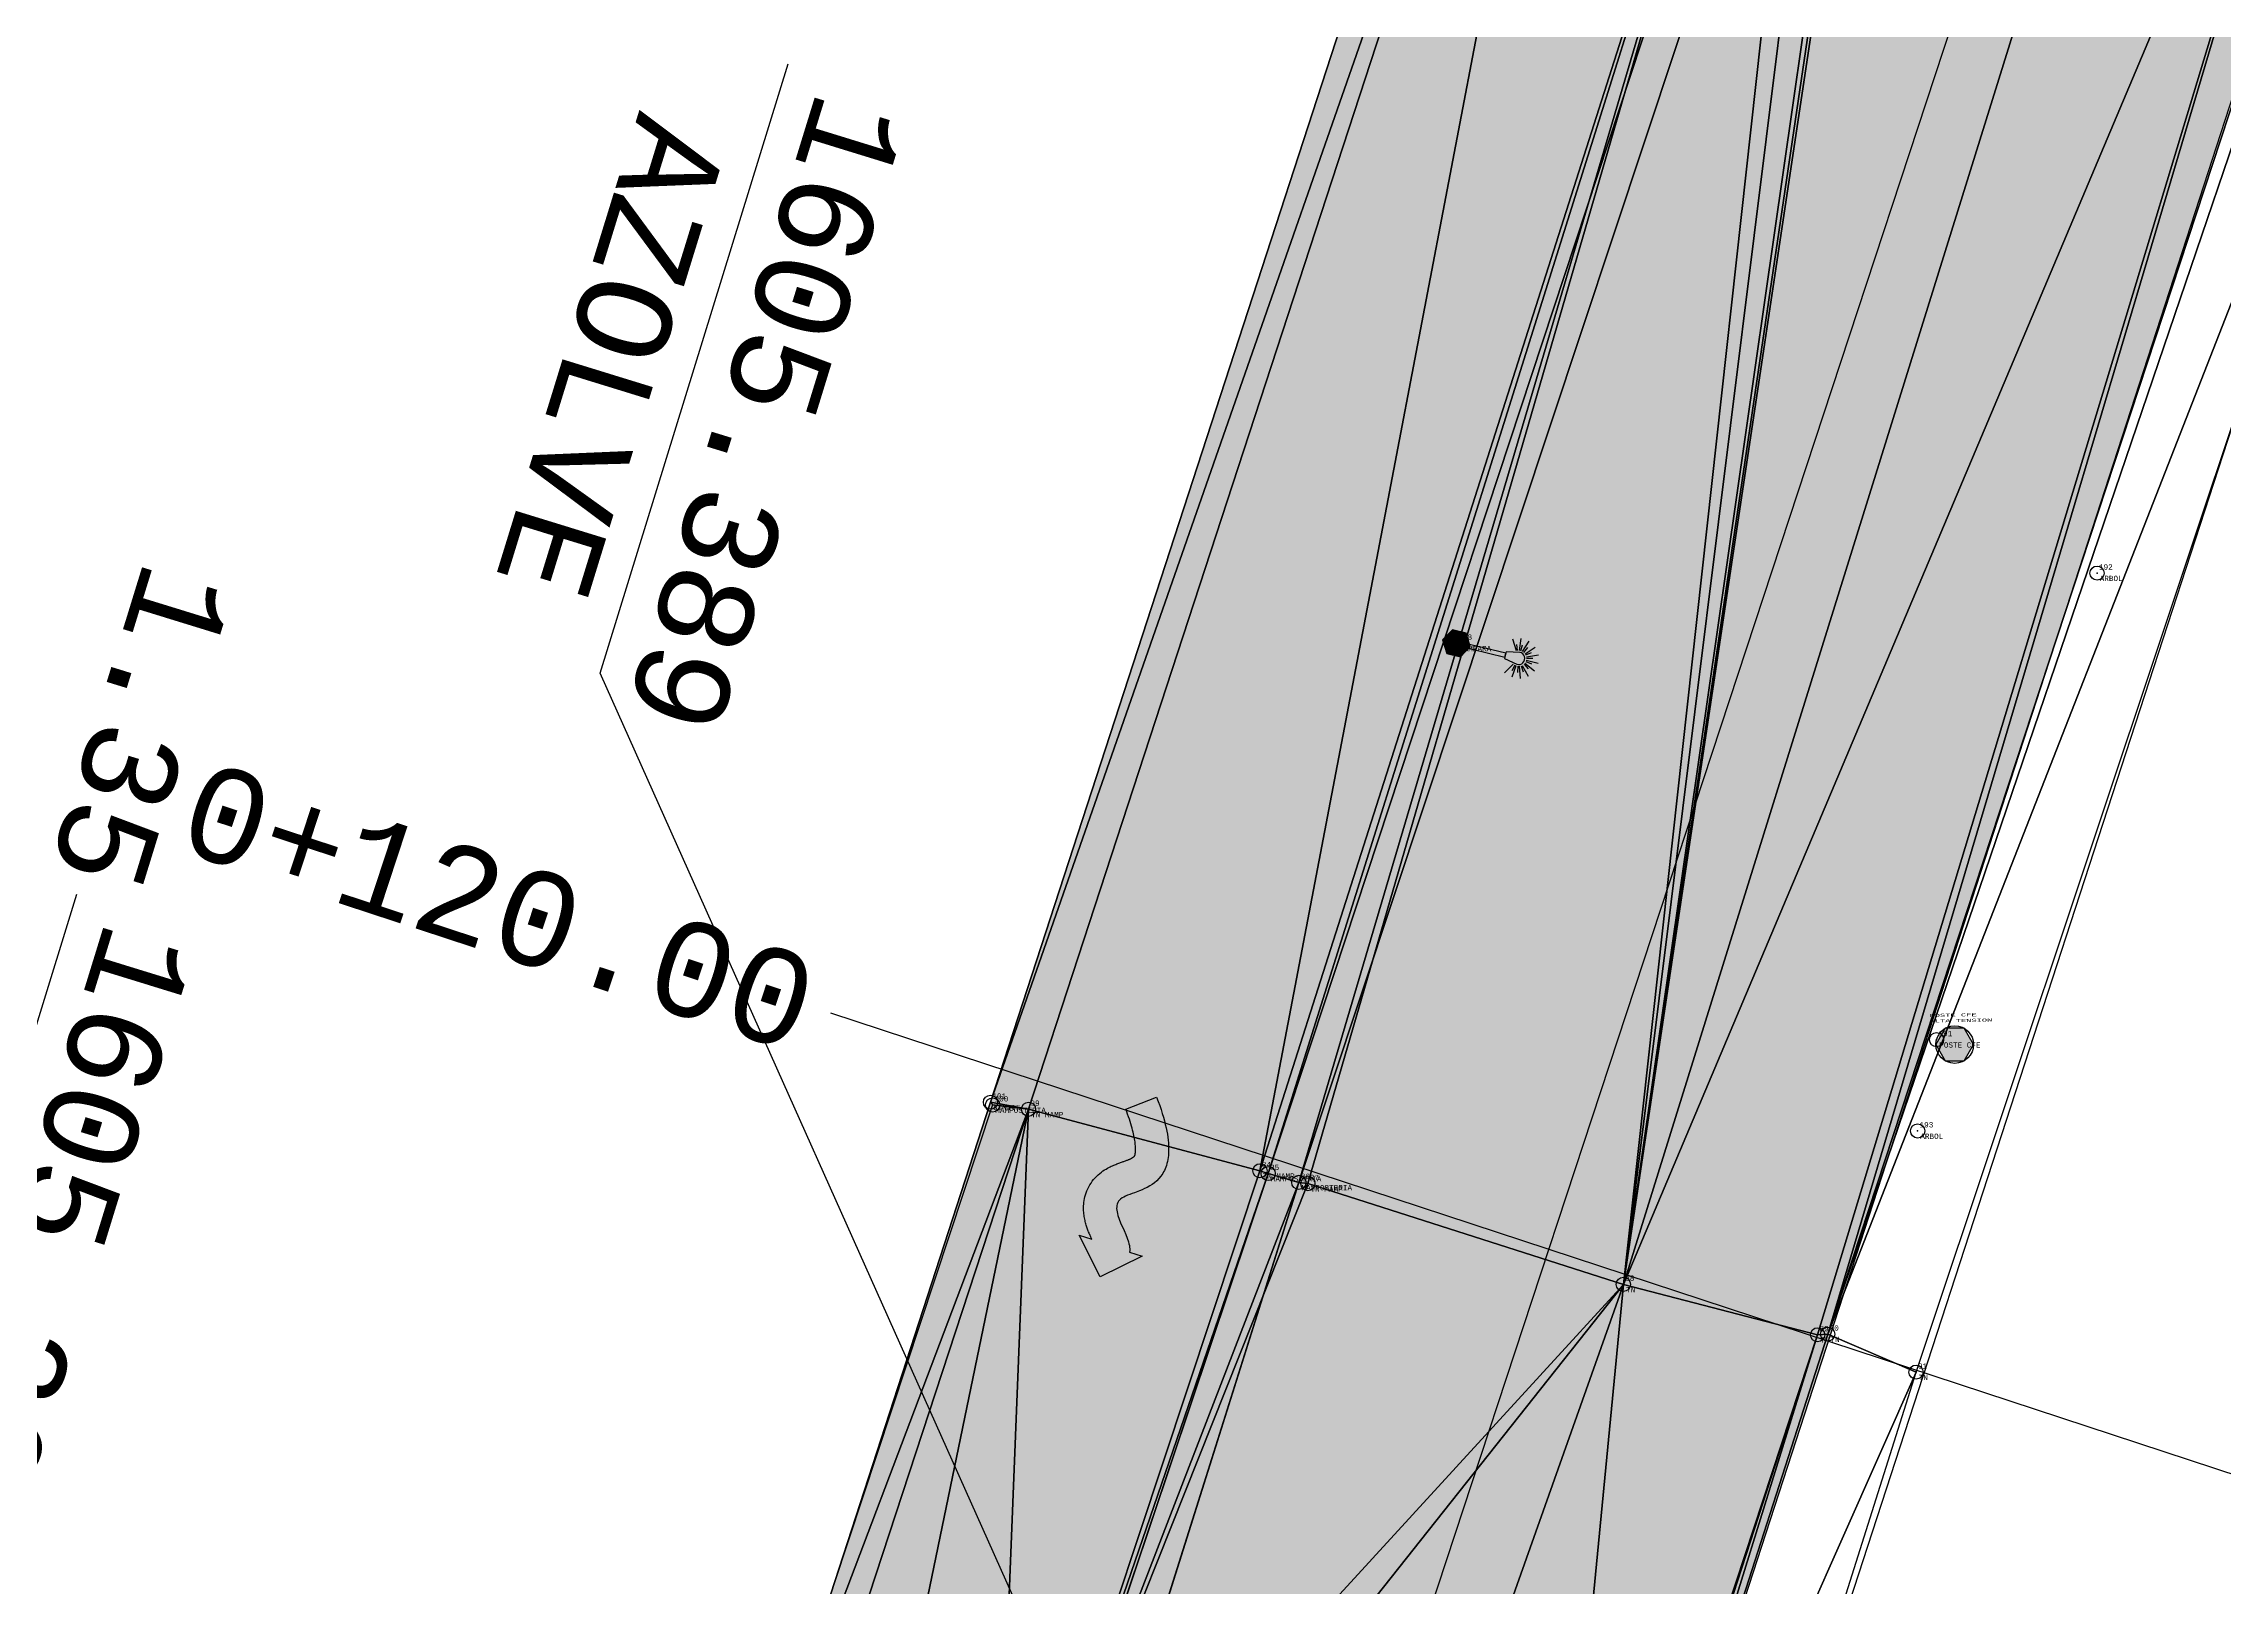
# Model space of a CAD drawing. Extents: x 661203 to 661848, y 2264651 to 2264858.
# Drawn here: x 661403.58 to 661426.66, y 2264689.89 to 2264706.24 of the extents above; entities that cross this region are included whole.
import ezdxf
from ezdxf.enums import TextEntityAlignment as Align

# ---------------------------------------------------------------- set-up
doc = ezdxf.new("R2010")
doc.units = 0
doc.header["$PDMODE"] = 32
doc.header["$PDSIZE"] = 0.15
for name, color, linetype in [('00. ADOQUIN', 8, 'Continuous'), ('00. EJE', 5, 'Continuous'), ('00. LIMITE DE PROPIEDAD', 7, 'Continuous'), ('00. ZAMPEADO', 8, 'Continuous'), ('02. COTAS D.S. EXISTENTE', 7, 'Continuous'), ('CVL_EST', 6, 'Continuous'), ('CVL_EST_TX', 2, 'Continuous'), ('CVL_PUNTO', 2, 'Continuous'), ('CVL_PUNTO_NUM', 2, 'Continuous'), ('CVL_TRI', 7, 'Continuous'), ('FLUJO', 1, 'Continuous'), ('INFRAESTRUCTURA_CFE_LAMPARA', 7, 'Continuous'), ('INFRAESTRUCTURA_CFE_POSTE', 7, 'Continuous'), ('MACHUELO', 34, 'Continuous'), ('MAMPOSTERIA', 7, 'Continuous'), ('TRAZA URBANA', 251, 'Continuous')]:
    doc.layers.add(name, color=color, linetype=linetype)
doc.styles.add('MONOTXT4', font='monotxt4.shx')
doc.styles.get("Standard").update_dxf_attribs({"font": 'arial.ttf'})
doc.dimstyles.get("Standard").update_dxf_attribs({"dimtxt": 0.18, "dimasz": 0.18, "dimexe": 0.18, "dimexo": 0.0625, "dimgap": 0.09, "dimtad": 0, "dimtih": 1, "dimtoh": 1, "dimdec": 4, "dimzin": 0, "dimdsep": 46, "dimtxsty": 'Standard', "dimcen": 0.09, "dimadec": 0, "dimazin": 0, "dimtfac": 1, "dimtdec": 4, "dimtofl": 0, "dimtmove": 0, "dimatfit": 3, "dimfxl": 0, "dimtolj": 1, "dimtzin": 0, "dimarcsym": 0})
pattern_1 = [(228.0127875, (0.54864, 0.762), (-6.0960000004787, -6.8579999995745), [0.102516432, -10.14914509187]), (184.969741, (0.48006, 0.6858), (9.14399999638215, 0.7620000434094), [0.175921416, -17.41621466806]), (132.5104471, (0.3048, 0.67056), (7.62000000321825, -8.3819999970738), [0.124044456, -12.28041683823]), (267.273689, (0.00762, 0.48006), (0.7620000015959, 15.23999999991994), [0.160201356, -15.85993122772]), (292.83365418, (0, 0.32004), (-3.810000000319, 9.14399999986664), [0.15709011, -15.5519423236]), (357.273689, (0.06096, 0.17526), (-15.23999999991994, 0.7620000015959), [0.160201356, -15.85993122772]), (37.69424047, (0.22098, 0.16764), (-9.90599999956077, -7.62000000057012), [0.211858098, -20.97393459427]), (72.25532837, (0.38862, 0.29718), (5.3340000014338, 16.76399999954366), [0.200015856, -19.80157698057]), (121.42956562, (0.44958, 0.48768), (-6.09600000086494, 9.9059999994678), [0.1607439, -15.91366370961]), (175.2363583, (0.36576, 0.62484), (8.3819999998799, -0.7620000013168), [0.183513984, -8.992181085]), (222.3974378, (0.18288, 0.64008), (-9.1439999997074, -8.3820000003192), [0.237323376, -23.49503175365]), (138.81407483, (0.762, 0.47244), (-5.33399999968, 4.5720000003718), [0.081001362, -8.0191697473]), (171.4692344, (0.70104, 0.52578), (9.9060000002669, -1.5239999982712), [0.154104594, -15.2563916991]), (225, (0.54864, 0.54864), (-1e-16, -0.762), [0.107762802, -0.96986793253]), (203.19859051, (0.4953, 0.64008), (3.810000000104, 1.523999999733), [0.058032396, -5.74518671067]), (291.80140949, (0.44196, 0.61722), (-0.7620000001594, 2.285999999947), [0.082069686, -4.021425897]), (30.96375653, (0.47244, 0.54102), (2.286000000056, 1.523999999916), [0.133295898, -4.30988944587]), (161.56505118, (0.58674, 0.6096), (1.52400000004, -0.76199999992), [0.096386142, -2.31326943505]), (16.389540334, (0, 0.61722), (7.62000000000005, 2.2860000000001), [0.1350264, -13.36764800176]), (70.34617594, (0.12954, 0.65532), (-3.0480000002788, -8.3819999999011), [0.113279682, -11.21466470346]), (293.19859051, (0.58674, 0.762), (-1.523999999734, 3.8100000001066), [0.11606403, -5.68715507667]), (343.61045967, (0.63246, 0.65532), (-7.6200000001597, 2.28599999946686), [0.1350264, -13.36764800176]), (339.44395478, (0, 0.14478), (-3.81, 1.524), [0.13021056, -6.38032029393]), (294.7751406, (0.12192, 0.09906), (-3.8100000045351, 8.3819999979382), [0.109101636, -10.80107801422]), (66.80140949, (0.59436, 0), (1.5239999997607, 3.810000000096), [0.11606403, -5.68715507667]), (17.35402464, (0.64008, 0.10668), (-9.9059999998029, -3.0480000006397), [0.127734822, -12.64571279406]), (69.44395478, (0.22098, 0), (-1.5240000000265, -3.8099999999894), [0.06510528, -6.44542557393]), (101.309932474, (0.54864, 0), (-0.762, 3.048), [0.03885438, -3.84659848936]), (165.963756532, (0.54102, 0.0381), (2.286, -0.762), [0.15709011, -2.98471637672]), (186.00900596, (0.38862, 0.0762), (7.6199999999596, 0.7620000003988), [0.1455801, -14.412409459]), (303.69006753, (0.47244, 0.47244), (-0.762000000106, 1.523999999947), [0.109897164, -2.6375329079]), (353.15722659, (0.5334, 0.381), (12.9540000000797, -1.5239999993218), [0.191867028, -18.9948027195]), (60.9453959, (0.7239, 0.35814), (-3.048000000084, -5.333999999952), [0.078452472, -7.76681769543]), (90, (0.762, 0.4267), (-0.762, 0.762), [0.04572, -0.71628]), (120.25643716, (0.37338, 0.09906), (3.0479999996271, -5.334000000213), [0.105860088, -10.48018223196]), (48.0127875, (0.32004, 0.1905), (6.0960000005026, 6.857999999553), [0.205032864, -10.04662865987]), (0, (0.4572, 0.3429), (0.762, 0.762), [0.19812, -0.56388]), (325.3048465, (0.65532, 0.3429), (7.6200000028865, -5.3339999958764), [0.120482868, -11.92779501724]), (254.0546041, (0.75438, 0.27432), (-0.7619999999468, -3.0480000000134), [0.110948724, -5.43649501163]), (207.64597536, (0.7239, 0.16764), (-14.478000000532, -7.61999999898923), [0.18064353, -17.88373932688]), (175.42607874, (0.56388, 0.08382), (-9.90599999999965, 0.76199999999984), [0.191108838, -18.91975393687])]

# ---------------------------------------------------------------- blocks, each defined once
blk = doc.blocks.new('LAMP')
at = {"color": 50}
for p, q in [((3.33, 0.38), (2.99, 0.97)), ((3.39, 0.41), (3.27, 0.73)), ((3.5, 0.44), (3.43, 1.11)), ((3.57, 0.44), (3.59, 0.78)), ((3.68, 0.42), (3.89, 1.06)), ((3.75, 0.39), (3.9, 0.7)), ((3.84, 0.33), (4.3, 0.83)), ((3.89, 0.28), (4.16, 0.49)), ((3.95, 0.18), (4.57, 0.46)), ((3.97, 0.11), (4.31, 0.2)), ((3.99, 0), (4.67, 0)), ((3.33, -0.38), (2.99, -0.97)), ((3.44, -0.42), (3.35, -0.76)), ((3.5, -0.44), (3.43, -1.11)), ((3.62, -0.43), (3.67, -0.77)), ((3.68, -0.42), (3.89, -1.06)), ((3.79, -0.37), (3.98, -0.66)), ((3.84, -0.33), (4.3, -0.83)), ((3.92, -0.24), (4.21, -0.43)), ((3.95, -0.18), (4.57, -0.46)), ((3.98, -0.07), (4.32, -0.12))]:
    blk.add_line(p, q, dxfattribs=at)
at = {"color": 7}
blk.add_lwpolyline([(-0.39, -0.68), (0.39, -0.68), (0.79, 0), (0.39, 0.68), (-0.39, 0.68), (-0.79, 0)], close=True, dxfattribs=at)
at = {"color": 50}
blk.add_lwpolyline([(0, 0.11), (0, -0.11), (2.79, -0.11), (2.79, 0.11)], close=True, dxfattribs=at)
for points in [[(3.56, 0.34), (2.79, 0.19)], [(2.79, 0.19), (2.79, -0.19), (3.54, -0.34)]]:
    blk.add_lwpolyline(points, dxfattribs=at)
blk.add_arc((3.55, 0), 0.342, 267.8694, 92.1306, dxfattribs=at)
at = {"color": 254}
for points in [[(-0.79, 0), (-0.39, 0.68), (-0.39, -0.68), (0.39, 0.68)], [(-0.39, -0.68), (0.39, 0.68), (0.39, -0.68), (0.79, 0)]]:
    blk.add_solid(points, dxfattribs=at)
blk = doc.blocks.new('CFE')
at = {"layer": 'TRAZA URBANA', "color": 7}
blk.add_lwpolyline([(-0.197, -0.341), (0.197, -0.341), (0.393, 0), (0.197, 0.341), (-0.197, 0.341), (-0.393, 0)], close=True, dxfattribs=at)
at = {"layer": 'TRAZA URBANA', "color": 254}
for points in [[(-0.393, 0), (-0.197, 0.341), (-0.197, -0.341), (0.197, 0.341)], [(-0.197, -0.341), (0.197, 0.341), (0.197, -0.341), (0.393, 0)]]:
    blk.add_solid(points, dxfattribs=at)

msp = doc.modelspace()

# ---------------------------------------------------------------- hatches: boundary and pattern name
at = {"layer": '00. ADOQUIN'}
h = msp.add_hatch(dxfattribs=at)
h.set_pattern_fill('HONEY', color=256, scale=0.1)
h.set_pattern_definition([(0, (0, 0), (0.47625, 0.2749630645), [0.3175, -0.635]), (120, (0, 0), (-0.47624999896, 0.274963066302), [0.3175, -0.635]), (60, (0, 0), (1.04e-09, 0.549926130802), [-0.635, 0.3175])])
h.paths.add_polyline_path([(661437.513, 2264760.259), (661438.155, 2264758.523), (661435.935, 2264751.583), (661429.695, 2264732.537), (661423.192, 2264713.23), (661416.866, 2264694.181), (661414.035, 2264685.194), (661417.14, 2264684.181), (661419.539, 2264683.477), (661428.354, 2264710.61), (661433.821, 2264726.798), (661439.54, 2264744.131), (661443.411, 2264756.35), (661444.001, 2264756.268), (661456.1, 2264794.264), (661455.303, 2264794.64), (661458.826, 2264805.067), (661452.936, 2264806.704), (661450.901, 2264799.608), (661443.37, 2264777.56)])
at = {"layer": '00. ZAMPEADO'}
h = msp.add_hatch(dxfattribs=at)
h.set_pattern_fill('HEX', color=256, scale=0.05)
h.set_pattern_definition([(0, (0, 0), (0, 0.27496306577), [0.15875, -0.3175]), (120, (0, 0), (-0.23812500006, -0.137481532885), [0.15875, -0.3175]), (60, (0.15875, 0), (-0.23812500006, 0.137481532885), [0.15875, -0.3175])])
h.paths.add_polyline_path([(661429.093, 2264732.516), (661435.586, 2264751.661), (661437.686, 2264758.24), (661436.909, 2264760.66), (661435.196, 2264764.867), (661434.975, 2264768.824), (661432.069, 2264766.313), (661432.291, 2264762.33), (661434.004, 2264758.123), (661432.87, 2264752.578), (661426.756, 2264733.023), (661420.196, 2264713.913), (661414.005, 2264694.955), (661411.195, 2264686.389), (661411.98, 2264685.159), (661411.601, 2264685.265), (661411.482, 2264684.684), (661413.158, 2264684.187), (661416.541, 2264694.275), (661422.819, 2264713.302)])
at = {"layer": 'MAMPOSTERIA'}
h = msp.add_hatch(dxfattribs=at)
h.set_pattern_fill('GRAVEL', color=256, scale=0.03)
h.set_pattern_definition(pattern_1)
h.paths.add_polyline_path([(661423.192, 2264713.23), (661429.695, 2264732.537), (661435.935, 2264751.583), (661438.155, 2264758.523), (661437.187, 2264761.14), (661436.909, 2264760.66), (661437.686, 2264758.24), (661435.586, 2264751.661), (661429.093, 2264732.516), (661422.819, 2264713.302), (661416.541, 2264694.275), (661413.255, 2264684.475), (661413.779, 2264684.383), (661416.866, 2264694.181)])
h = msp.add_hatch(dxfattribs=at)
h.set_pattern_fill('GRAVEL', color=256, scale=0.03)
h.set_pattern_definition(pattern_1)
h.paths.add_polyline_path([(661426.756, 2264733.023), (661432.87, 2264752.578), (661434.004, 2264758.123), (661432.267, 2264752.809), (661426.132, 2264733.256), (661419.887, 2264714.341), (661413.602, 2264695.03), (661410.533, 2264685.579), (661411.601, 2264685.265), (661411.98, 2264685.159), (661411.195, 2264686.389), (661414.005, 2264694.955), (661420.196, 2264713.913)])

# ---------------------------------------------------------------- linework, layer by layer
at = {"layer": '00. ADOQUIN'}
msp.add_lwpolyline([(661456.1, 2264794.264), (661455.303, 2264794.64), (661458.826, 2264805.067), (661452.936, 2264806.704), (661450.901, 2264799.608), (661443.37, 2264777.56), (661437.513, 2264760.259), (661438.155, 2264758.523), (661435.935, 2264751.583), (661429.695, 2264732.537), (661423.192, 2264713.23), (661416.866, 2264694.181), (661414.035, 2264685.194), (661417.14, 2264684.181), (661419.539, 2264683.477), (661428.354, 2264710.61), (661433.821, 2264726.798), (661439.54, 2264744.131), (661443.411, 2264756.35), (661444.001, 2264756.268), (661456.1, 2264794.264)], close=True, dxfattribs=at)
at = {"layer": '00. EJE', "elevation": 1605.557}
msp.add_lwpolyline([(661455.898, 2264807.82), (661440.784, 2264760.007), (661426.14, 2264713.62), (661416.521, 2264684.384)], dxfattribs=at)
at = {"layer": '00. LIMITE DE PROPIEDAD'}
for points in [[(661423.538, 2264680.09), (661421.689, 2264680.711), (661420.546, 2264683.133), (661429.386, 2264710.293), (661433.072, 2264720.905), (661440.299, 2264743.842), (661444.001, 2264756.268), (661456.1, 2264794.264), (661459.725, 2264804.717), (661460.341, 2264806.44), (661463.54, 2264805.478)], [(661407.096, 2264686.54), (661410.533, 2264685.579), (661413.602, 2264695.03), (661419.887, 2264714.341), (661426.132, 2264733.256), (661432.267, 2264752.809), (661434.004, 2264758.123), (661432.291, 2264762.33), (661432.069, 2264766.313)]]:
    msp.add_lwpolyline(points, dxfattribs=at)
at = {"layer": '00. ZAMPEADO'}
msp.add_lwpolyline([(661429.093, 2264732.516), (661435.586, 2264751.661), (661437.686, 2264758.24), (661436.909, 2264760.66), (661435.196, 2264764.867), (661434.975, 2264768.824), (661432.069, 2264766.313), (661432.291, 2264762.33), (661434.004, 2264758.123), (661432.87, 2264752.578), (661426.756, 2264733.023), (661420.196, 2264713.913), (661414.005, 2264694.955), (661411.195, 2264686.389), (661411.98, 2264685.159), (661411.601, 2264685.265), (661411.482, 2264684.684), (661413.158, 2264684.187), (661416.541, 2264694.275), (661422.819, 2264713.302), (661429.093, 2264732.516)], close=True, dxfattribs=at)
at = {"layer": 'CVL_EST', "color": 6, "linetype": 'Continuous'}
msp.add_line((661427.11, 2264690.971), (661411.911, 2264695.972), dxfattribs=at)
at = {"layer": 'CVL_PUNTO', "color": 2}
for p in [(661425.315, 2264700.631, 1606.594), (661418.534, 2264699.888, 1607.749), (661423.616, 2264695.692, 1606.83), (661423.416, 2264694.726, 1606.283)]:
    msp.add_point(p, dxfattribs=at)
at = {"layer": 'CVL_PUNTO', "color": 3}
for p in [(661413.602, 2264695.03, 1606.163), (661413.625, 2264695.001, 1606.088), (661414.005, 2264694.955, 1603.92), (661416.454, 2264694.304, 1604.092), (661416.541, 2264694.275, 1606.005), (661416.866, 2264694.181, 1606.002), (661416.962, 2264694.168, 1605.352), (661420.301, 2264693.102, 1605.379), (661422.357, 2264692.568, 1605.376), (661422.464, 2264692.575, 1605.482), (661423.399, 2264692.173, 1605.518)]:
    msp.add_point(p, dxfattribs=at)
at = {"layer": 'CVL_TRI', "color": 8, "linetype": 'Continuous'}
for points in [[(661419.887, 2264714.341, 1606.359), (661413.602, 2264695.03, 1606.163), (661420.196, 2264713.913, 1604.179)], [(661420.196, 2264713.913, 1604.179), (661413.602, 2264695.03, 1606.163), (661414.005, 2264694.955, 1603.92)], [(661414.005, 2264694.955, 1603.92), (661416.454, 2264694.304, 1604.092), (661420.196, 2264713.913, 1604.179)], [(661422.536, 2264713.356, 1604.289), (661420.196, 2264713.913, 1604.179), (661416.454, 2264694.304, 1604.092)], [(661416.454, 2264694.304, 1604.092), (661416.541, 2264694.275, 1606.005), (661422.536, 2264713.356, 1604.289)], [(661416.541, 2264694.275, 1606.005), (661416.866, 2264694.181, 1606.002), (661422.536, 2264713.356, 1604.289)], [(661416.962, 2264694.168, 1605.352), (661422.536, 2264713.356, 1604.289), (661416.866, 2264694.181, 1606.002)], [(661416.962, 2264694.168, 1605.352), (661420.301, 2264693.102, 1605.379), (661422.536, 2264713.356, 1604.289)], [(661422.536, 2264713.356, 1604.289), (661420.301, 2264693.102, 1605.379), (661422.819, 2264713.302, 1605.984)], [(661422.819, 2264713.302, 1605.984), (661420.301, 2264693.102, 1605.379), (661423.192, 2264713.23, 1605.982)], [(661423.267, 2264713.184, 1605.244), (661423.192, 2264713.23, 1605.982), (661420.301, 2264693.102, 1605.379)], [(661426.311, 2264712.403, 1605.282), (661423.315, 2264713.195, 1605.23), (661420.301, 2264693.102, 1605.379)], [(661423.267, 2264713.184, 1605.244), (661420.301, 2264693.102, 1605.379), (661423.315, 2264713.195, 1605.23)], [(661426.311, 2264712.403, 1605.282), (661420.301, 2264693.102, 1605.379), (661428.151, 2264711.691, 1605.316)], [(661420.301, 2264693.102, 1605.379), (661422.357, 2264692.568, 1605.376), (661428.151, 2264711.691, 1605.316)], [(661422.464, 2264692.575, 1605.482), (661428.151, 2264711.691, 1605.316), (661422.357, 2264692.568, 1605.376)], [(661428.151, 2264711.691, 1605.316), (661422.464, 2264692.575, 1605.482), (661428.704, 2264711.546, 1605.61)], [(661428.892, 2264711.458, 1605.585), (661428.704, 2264711.546, 1605.61), (661422.464, 2264692.575, 1605.482)], [(661428.892, 2264711.458, 1605.585), (661422.464, 2264692.575, 1605.482), (661429.734, 2264711.151, 1605.576)], [(661422.464, 2264692.575, 1605.482), (661423.399, 2264692.173, 1605.518), (661429.734, 2264711.151, 1605.576)], [(661413.625, 2264695.001, 1606.088), (661410.874, 2264686.694, 1606.019), (661414.005, 2264694.955, 1603.92)], [(661410.874, 2264686.694, 1606.019), (661411.195, 2264686.389, 1603.913), (661414.005, 2264694.955, 1603.92)], [(661411.195, 2264686.389, 1603.913), (661411.98, 2264685.159, 1605.302), (661414.005, 2264694.955, 1603.92)], [(661413.641, 2264685.828, 1603.881), (661414.005, 2264694.955, 1603.92), (661411.98, 2264685.159, 1605.302)], [(661413.625, 2264695.001, 1606.088), (661414.005, 2264694.955, 1603.92), (661413.602, 2264695.03, 1606.163)], [(661413.641, 2264685.828, 1603.881), (661416.454, 2264694.304, 1604.092), (661414.005, 2264694.955, 1603.92)], [(661416.454, 2264694.304, 1604.092), (661413.641, 2264685.828, 1603.881), (661416.541, 2264694.275, 1606.005)], [(661416.866, 2264694.181, 1606.002), (661416.541, 2264694.275, 1606.005), (661413.641, 2264685.828, 1603.881)], [(661413.641, 2264685.828, 1603.881), (661416.962, 2264694.168, 1605.352), (661416.866, 2264694.181, 1606.002)], [(661413.641, 2264685.828, 1603.881), (661420.301, 2264693.102, 1605.379), (661416.962, 2264694.168, 1605.352)], [(661413.641, 2264685.828, 1603.881), (661414.034, 2264685.193, 1605.378), (661420.301, 2264693.102, 1605.379)], [(661417.14, 2264684.181, 1605.385), (661420.301, 2264693.102, 1605.379), (661414.034, 2264685.193, 1605.378)], [(661419.379, 2264683.524, 1605.405), (661420.301, 2264693.102, 1605.379), (661417.14, 2264684.181, 1605.385)], [(661419.379, 2264683.524, 1605.405), (661422.357, 2264692.568, 1605.376), (661420.301, 2264693.102, 1605.379)], [(661422.357, 2264692.568, 1605.376), (661419.379, 2264683.524, 1605.405), (661419.418, 2264683.517, 1605.508)], [(661419.418, 2264683.517, 1605.508), (661419.539, 2264683.478, 1605.505), (661422.357, 2264692.568, 1605.376)], [(661423.399, 2264692.173, 1605.518), (661422.464, 2264692.575, 1605.482), (661419.539, 2264683.478, 1605.505)], [(661422.357, 2264692.568, 1605.376), (661419.539, 2264683.478, 1605.505), (661422.464, 2264692.575, 1605.482)], [(661419.539, 2264683.478, 1605.505), (661420.546, 2264683.133, 1605.557), (661423.399, 2264692.173, 1605.518)]]:
    msp.add_3dface(points, dxfattribs=at)
at = {"layer": 'FLUJO'}
msp.add_lwpolyline([(661414.674, 2264693.579), (661414.67, 2264693.587), (661414.667, 2264693.595), (661414.663, 2264693.603), (661414.659, 2264693.612), (661414.656, 2264693.62), (661414.652, 2264693.629), (661414.648, 2264693.638), (661414.645, 2264693.647), (661414.641, 2264693.657), (661414.637, 2264693.666), (661414.634, 2264693.676), (661414.63, 2264693.687), (661414.626, 2264693.697), (661414.623, 2264693.708), (661414.619, 2264693.719), (661414.616, 2264693.73), (661414.612, 2264693.742), (661414.609, 2264693.754), (661414.606, 2264693.766), (661414.603, 2264693.779), (661414.6, 2264693.792), (661414.597, 2264693.805), (661414.595, 2264693.819), (661414.593, 2264693.834), (661414.591, 2264693.849), (661414.589, 2264693.865), (661414.588, 2264693.881), (661414.587, 2264693.898), (661414.587, 2264693.915), (661414.588, 2264693.933), (661414.589, 2264693.951), (661414.591, 2264693.97), (661414.594, 2264693.99), (661414.597, 2264694.01), (661414.602, 2264694.03), (661414.608, 2264694.051), (661414.614, 2264694.072), (661414.622, 2264694.093), (661414.631, 2264694.113), (661414.642, 2264694.134), (661414.653, 2264694.154), (661414.666, 2264694.174), (661414.679, 2264694.193), (661414.694, 2264694.212), (661414.709, 2264694.23), (661414.726, 2264694.247), (661414.742, 2264694.262), (661414.759, 2264694.277), (661414.776, 2264694.29), (661414.793, 2264694.302), (661414.809, 2264694.313), (661414.825, 2264694.322), (661414.839, 2264694.331), (661414.854, 2264694.338), (661414.868, 2264694.345), (661414.881, 2264694.352), (661414.893, 2264694.357), (661414.906, 2264694.363), (661414.917, 2264694.368), (661414.929, 2264694.372), (661414.94, 2264694.377), (661414.95, 2264694.381), (661414.96, 2264694.384), (661414.97, 2264694.388), (661414.98, 2264694.391), (661414.989, 2264694.395), (661414.998, 2264694.398), (661415.006, 2264694.401), (661415.014, 2264694.404), (661415.022, 2264694.407), (661415.03, 2264694.409), (661415.038, 2264694.412), (661415.045, 2264694.415), (661415.052, 2264694.418), (661415.058, 2264694.42), (661415.064, 2264694.423), (661415.07, 2264694.425), (661415.076, 2264694.428), (661415.081, 2264694.43), (661415.086, 2264694.432), (661415.091, 2264694.435), (661415.095, 2264694.437), (661415.099, 2264694.439), (661415.103, 2264694.441), (661415.106, 2264694.443), (661415.109, 2264694.445), (661415.112, 2264694.447), (661415.114, 2264694.448), (661415.117, 2264694.45), (661415.119, 2264694.451), (661415.12, 2264694.453), (661415.122, 2264694.454), (661415.123, 2264694.455), (661415.124, 2264694.456), (661415.125, 2264694.457), (661415.125, 2264694.458), (661415.126, 2264694.459), (661415.126, 2264694.46), (661415.127, 2264694.46), (661415.127, 2264694.461), (661415.128, 2264694.462), (661415.128, 2264694.463), (661415.129, 2264694.464), (661415.129, 2264694.464), (661415.13, 2264694.465), (661415.13, 2264694.467), (661415.131, 2264694.468), (661415.131, 2264694.469), (661415.131, 2264694.471), (661415.132, 2264694.472), (661415.133, 2264694.474), (661415.133, 2264694.477), (661415.134, 2264694.48), (661415.135, 2264694.484), (661415.135, 2264694.489), (661415.136, 2264694.495), (661415.137, 2264694.501), (661415.137, 2264694.508), (661415.138, 2264694.516), (661415.138, 2264694.525), (661415.138, 2264694.534), (661415.138, 2264694.545), (661415.137, 2264694.556), (661415.136, 2264694.568), (661415.135, 2264694.581), (661415.134, 2264694.595), (661415.132, 2264694.609), (661415.13, 2264694.625), (661415.127, 2264694.641), (661415.124, 2264694.658), (661415.12, 2264694.676), (661415.116, 2264694.695), (661415.111, 2264694.714), (661415.106, 2264694.735), (661415.101, 2264694.756), (661415.094, 2264694.778), (661415.087, 2264694.801), (661415.08, 2264694.825), (661415.072, 2264694.85), (661415.063, 2264694.875), (661415.054, 2264694.902), (661415.044, 2264694.929), (661415.033, 2264694.957), (661415.36, 2264695.083), (661415.377, 2264695.038), (661415.393, 2264694.994), (661415.407, 2264694.951), (661415.42, 2264694.91), (661415.432, 2264694.871), (661415.443, 2264694.832), (661415.452, 2264694.795), (661415.46, 2264694.759), (661415.468, 2264694.725), (661415.474, 2264694.692), (661415.478, 2264694.66), (661415.482, 2264694.629), (661415.485, 2264694.599), (661415.487, 2264694.571), (661415.488, 2264694.543), (661415.488, 2264694.517), (661415.487, 2264694.492), (661415.485, 2264694.467), (661415.482, 2264694.444), (661415.479, 2264694.422), (661415.474, 2264694.401), (661415.469, 2264694.38), (661415.464, 2264694.361), (661415.457, 2264694.342), (661415.45, 2264694.325), (661415.443, 2264694.308), (661415.434, 2264694.292), (661415.425, 2264694.276), (661415.406, 2264694.248), (661415.385, 2264694.222), (661415.362, 2264694.199), (661415.338, 2264694.178), (661415.313, 2264694.16), (661415.287, 2264694.143), (661415.26, 2264694.128), (661415.233, 2264694.115), (661415.206, 2264694.102), (661415.178, 2264694.091), (661415.125, 2264694.072), (661415.1, 2264694.062), (661415.076, 2264694.054), (661415.053, 2264694.045), (661415.032, 2264694.036), (661415.012, 2264694.026), (661414.995, 2264694.016), (661414.98, 2264694.005), (661414.967, 2264693.993), (661414.957, 2264693.981), (661414.949, 2264693.967), (661414.943, 2264693.952), (661414.94, 2264693.937), (661414.938, 2264693.921), (661414.937, 2264693.904), (661414.939, 2264693.887), (661414.942, 2264693.869), (661414.946, 2264693.851), (661414.951, 2264693.832), (661414.964, 2264693.793), (661414.98, 2264693.753), (661415.016, 2264693.671), (661415.033, 2264693.63), (661415.049, 2264693.59), (661415.063, 2264693.551), (661415.068, 2264693.532), (661415.072, 2264693.513), (661415.075, 2264693.495), (661415.076, 2264693.477), (661415.076, 2264693.46), (661415.074, 2264693.444), (661415.207, 2264693.399), (661414.762, 2264693.18), (661414.541, 2264693.624), (661414.674, 2264693.579)], dxfattribs=at)
at = {"layer": 'INFRAESTRUCTURA_CFE_POSTE', "linetype": 'Continuous'}
msp.add_circle((661423.808, 2264695.64, 1606.83), 0.199, dxfattribs=at)
at = {"layer": 'MACHUELO'}
msp.add_lwpolyline([(661419.539, 2264683.478), (661428.354, 2264710.61)], dxfattribs=at)
at = {"layer": 'MAMPOSTERIA'}
for points in [[(661423.192, 2264713.23), (661429.695, 2264732.537), (661435.935, 2264751.583), (661438.155, 2264758.523), (661437.187, 2264761.14), (661436.909, 2264760.66), (661437.686, 2264758.24), (661435.586, 2264751.661), (661429.093, 2264732.516), (661422.819, 2264713.302), (661416.541, 2264694.275), (661413.255, 2264684.475), (661413.779, 2264684.383), (661416.866, 2264694.181), (661423.192, 2264713.23)], [(661426.756, 2264733.023), (661432.87, 2264752.578), (661434.004, 2264758.123), (661432.267, 2264752.809), (661426.132, 2264733.256), (661419.887, 2264714.341), (661413.602, 2264695.03), (661410.533, 2264685.579), (661411.601, 2264685.265), (661411.98, 2264685.159), (661411.195, 2264686.389), (661414.005, 2264694.955), (661420.196, 2264713.913), (661426.756, 2264733.023)]]:
    msp.add_lwpolyline(points, close=True, dxfattribs=at)

# ---------------------------------------------------------------- block references
at = {"layer": 'INFRAESTRUCTURA_CFE_LAMPARA', "lineweight": 0, "xscale": 0.1907009226417591, "yscale": 0.1907009226417591, "zscale": 0.1907009226417591, "rotation": 346.3329474722241}
msp.add_blockref('LAMP', (661418.534, 2264699.888, 1607.749), dxfattribs=at)
at = {"layer": 'INFRAESTRUCTURA_CFE_POSTE', "linetype": 'Continuous', "xscale": 0.5073861842975022, "yscale": 0.5073861842975022, "zscale": 0.5073861842975022}
msp.add_blockref('CFE', (661423.808, 2264695.64, 1606.83), dxfattribs=at)

# ---------------------------------------------------------------- texts
at = {"layer": '02. COTAS D.S. EXISTENTE', "style": 'MONOTXT4'}
msp.add_text('AZOLVE', height=1, rotation=252.8678, dxfattribs=at).set_placement((661410.077, 2264702.759, -1612.086), align=Align.TOP_CENTER)
for s, p in [('1605.389', (661410.467, 2264702.55, -1612.086)), ('1605.267', (661402.936, 2264693.761, -1612.208))]:
    msp.add_text(s, height=1, rotation=252.8678, dxfattribs=at).set_placement(p, align=Align.BOTTOM_CENTER)
msp.add_text('1.35', height=1, rotation=252.8678, dxfattribs=at).set_placement((661405.132, 2264700.651, 1605.272), align=Align.MIDDLE_LEFT)
at = {"layer": 'CVL_EST_TX', "color": 7, "style": 'MONOTXT4'}
msp.add_text('0+120.00', height=1, rotation=341.7882, dxfattribs=at).set_placement((661411.688, 2264696.024), align=Align.MIDDLE_RIGHT)
at = {"layer": 'CVL_PUNTO_NUM', "color": 2, "style": 'MONOTXT4'}
for s, p in [('192', (661425.335, 2264700.651, 1606.594)), ('198', (661418.554, 2264699.908, 1607.749)), ('191', (661423.636, 2264695.712, 1606.83)), ('193', (661423.436, 2264694.746, 1606.283))]:
    msp.add_text(s, height=0.0562, dxfattribs=at).set_placement(p, align=Align.BOTTOM_LEFT)
for s, p in [('ARBOL', (661425.343, 2264700.603, 1606.594)), ('LAMPARA', (661418.562, 2264699.86, 1607.749)), ('POSTE CFE', (661423.644, 2264695.664, 1606.83)), ('ARBOL', (661423.444, 2264694.698, 1606.283))]:
    msp.add_text(s, height=0.0562, dxfattribs=at).set_placement(p, align=Align.TOP_LEFT)
at = {"layer": 'CVL_PUNTO_NUM', "color": 3, "style": 'MONOTXT4'}
for s, p in [('101', (661413.622, 2264695.05, 1606.163)), ('100', (661413.645, 2264695.021, 1606.088)), ('99', (661414.025, 2264694.975, 1603.92)), ('84', (661416.474, 2264694.324, 1604.092)), ('85', (661416.561, 2264694.295, 1606.005)), ('86', (661416.886, 2264694.201, 1606.002)), ('87', (661416.982, 2264694.188, 1605.352)), ('88', (661420.321, 2264693.122, 1605.379)), ('89', (661422.377, 2264692.588, 1605.376)), ('90', (661422.484, 2264692.595, 1605.482)), ('91', (661423.419, 2264692.193, 1605.518))]:
    msp.add_text(s, height=0.0562, dxfattribs=at).set_placement(p, align=Align.BOTTOM_LEFT)
for s, height, p in [('LIMITE', 0.0562, (661413.63, 2264695.002, 1606.163)), ('MAMPOSTERIA', 0.05625, (661413.653, 2264694.973, 1606.088)), ('TN MAMP', 0.0562, (661414.033, 2264694.927, 1603.92)), ('TN MAMP', 0.0562, (661416.482, 2264694.276, 1604.092)), ('MAMPOSTERIA', 0.05625, (661416.569, 2264694.247, 1606.005)), ('MAMPOSTERIA', 0.05625, (661416.894, 2264694.153, 1606.002)), ('TN MAMP', 0.0562, (661416.99, 2264694.14, 1605.352)), ('TN', 0.0562, (661420.329, 2264693.074, 1605.379)), ('TN', 0.0562, (661422.385, 2264692.54, 1605.376)), ('TN', 0.0562, (661422.492, 2264692.547, 1605.482)), ('TN', 0.0562, (661423.427, 2264692.145, 1605.518))]:
    msp.add_text(s, height=height, dxfattribs=at).set_placement(p, align=Align.TOP_LEFT)
at = {"layer": 'INFRAESTRUCTURA_CFE_POSTE', "linetype": 'Continuous', "style": 'MONOTXT4', "width": 2}
for s, p in [('ALTA TENSION', (661423.542, 2264695.873, 92.476)), ('POSTE CFE', (661423.542, 2264695.932, 92.476))]:
    msp.add_text(s, height=0.032, rotation=1, dxfattribs=at).set_placement(p)

# ---------------------------------------------------------------- leaders
at = {"layer": '02. COTAS D.S. EXISTENTE', "ltscale": 5}
for points in [[(661415.43, 2264686.249, 1605.394), (661409.472, 2264699.571, 1605.394), (661411.461, 2264706.023, 1605.394)], [(661412.45, 2264678.636, 1605.272), (661401.942, 2264690.781, 1605.272), (661403.931, 2264697.233, 1605.272)]]:
    msp.add_leader(points, dimstyle='Standard', override={"dimasz": 1, "dimgap": 0.09, "dimtad": 0, "dimfxl": 0.1, "dimarcsym": 2}, dxfattribs=at)

doc.saveas('drawing.dxf')
